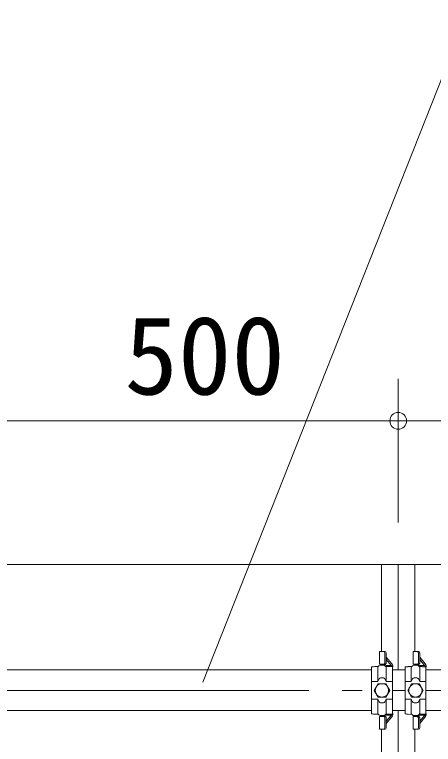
# Model space of a CAD drawing. Units: millimetres, scale not verified. Extents: x -10062 to 10062, y -6938 to 6938.
# Drawn here: x 7213 to 7713, y -1585 to -713 of the extents above; entities that cross this region are included whole.
import ezdxf
from ezdxf.enums import TextEntityAlignment as Align

# ---------------------------------------------------------------- set-up
doc = ezdxf.new("R2010")
doc.units = ezdxf.units.MM
doc.header["$LTSCALE"] = 40
doc.header["$PDMODE"] = 32
doc.header["$PDSIZE"] = 20
doc.linetypes.add('DASHED1', pattern=[1.8, 1.2, -0.6])
doc.linetypes.add('DOUBLE_CHAIN2', pattern=[12.8, 9, -1, 0.6, -0.6, 0.6, -1])
for name, color, linetype, lineweight in [('0-0_(2m)標準ｱﾄﾞﾌﾗッﾄ', 7, 'Continuous', 9), ('0-1_0', 4, 'Continuous', 9), ('1-2_KANAGU', 2, 'Continuous', 9), ('1-8_仮囲い', 7, 'Continuous', 9), ('1-9_図面枠', 7, 'Continuous', 9)]:
    doc.layers.add(name, color=color, linetype=linetype, lineweight=lineweight)
doc.styles.add('ＭＳ ゴシック', font='')
doc.styles.get('ＭＳ ゴシック').set_extended_font_data('MS Gothic')

msp = doc.modelspace()

# ---------------------------------------------------------------- linework, layer by layer
at = {"layer": '0-0_(2m)標準ｱﾄﾞﾌﾗッﾄ'}
for p, q in [((9170.98, -1370.16), (3170.98, -1370.16)), ((7650.98, -1370.16), (7650.98, -1474.1)), ((7670.98, -1370.16), (7670.98, -1495.86)), ((7690.98, -1370.16), (7690.98, -1474.1)), ((7670.98, -1544.46), (7670.98, -3195.86)), ((7650.98, -1566.92), (7650.98, -3174.1)), ((7690.98, -1566.92), (7690.98, -3174.1))]:
    msp.add_line(p, q, dxfattribs=at)
at = {"layer": '0-1_0', "lineweight": 5}
for p, q in [((7670.98, -1320.16), (7670.98, -1148.54)), ((7670.98, -1320.16), (7670.98, -1148.54)), ((7670.98, -1198.54), (7170.98, -1198.54)), ((7220.98, -1198.54), (7620.98, -1198.54)), ((8170.98, -1198.54), (7670.98, -1198.54))]:
    msp.add_line(p, q, dxfattribs=at)
at = {"layer": '0-1_0'}
msp.add_point((7670.98, -1198.54), dxfattribs=at)
at = {"layer": '1-2_KANAGU'}
for p, q in [((7648.68, -1474.05), (7655.29, -1474.05)), ((7648.68, -1489.25), (7648.68, -1474.05)), ((7655.08, -1476.05), (7655.08, -1478.97)), ((7656.7, -1476.05), (7656.7, -1480.92)), ((7663.19, -1488.71), (7656.7, -1480.92)), ((7688.68, -1474.1), (7695.29, -1474.1)), ((7688.68, -1489.3), (7688.68, -1474.1)), ((7695.08, -1476.1), (7695.08, -1479.03)), ((7696.7, -1476.1), (7696.7, -1480.98)), ((7703.19, -1488.77), (7696.7, -1480.98)), ((7648.68, -1489.25), (7649.19, -1489.25)), ((7650.96, -1490.08), (7661.85, -1490.79)), ((7662.46, -1490.59), (7656.7, -1483.68)), ((7688.68, -1489.3), (7689.19, -1489.3)), ((7690.96, -1490.14), (7701.85, -1490.84)), ((7702.46, -1490.65), (7696.7, -1483.74)), ((7639.08, -1548.31), (7639.08, -1492.6)), ((7643, -1492.1), (7647.2, -1491.85)), ((7646.58, -1492.88), (7646.58, -1509.99)), ((7647.98, -1491.1), (7646.88, -1492.16)), ((7655.17, -1491.1), (7656.27, -1492.16)), ((7655.24, -1491.16), (7663.44, -1491.69)), ((7656.13, -1492.02), (7664.08, -1492.54)), ((7656.58, -1492.88), (7656.58, -1509.99)), ((7664.08, -1548.35), (7664.08, -1492.54)), ((7679.08, -1548.37), (7679.08, -1492.66)), ((7683, -1492.16), (7687.2, -1491.91)), ((7686.58, -1492.93), (7686.58, -1510.05)), ((7687.98, -1491.16), (7686.88, -1492.22)), ((7695.17, -1491.16), (7696.27, -1492.22)), ((7695.24, -1491.22), (7703.44, -1491.75)), ((7696.13, -1492.08), (7704.08, -1492.59)), ((7696.58, -1492.93), (7696.58, -1510.05)), ((7704.08, -1548.4), (7704.08, -1492.59)), ((7648.11, -1506.68), (7646.58, -1509.99)), ((7649.92, -1505.52), (7653.23, -1505.52)), ((7688.11, -1506.74), (7686.58, -1510.05)), ((7689.92, -1505.58), (7693.23, -1505.58)), ((7639.08, -1509.99), (7646.58, -1509.99)), ((7679.08, -1510.05), (7686.58, -1510.05)), ((7639.08, -1530.92), (7646.58, -1530.92)), ((7648.11, -1534.24), (7646.58, -1530.92)), ((7646.58, -1548.04), (7646.58, -1530.92)), ((7656.58, -1548.04), (7656.58, -1530.92)), ((7679.08, -1530.98), (7686.58, -1530.98)), ((7688.11, -1534.29), (7686.58, -1530.98)), ((7686.58, -1548.1), (7686.58, -1530.98)), ((7696.58, -1548.1), (7696.58, -1530.98)), ((7649.92, -1535.39), (7653.23, -1535.39)), ((7689.92, -1535.45), (7693.23, -1535.45)), ((7643, -1548.81), (7647.2, -1549.06)), ((7647.98, -1549.82), (7646.88, -1548.76)), ((7650.96, -1550.83), (7661.85, -1550.13)), ((7655.17, -1549.82), (7656.27, -1548.76)), ((7655.24, -1549.75), (7663.44, -1549.22)), ((7656.13, -1548.89), (7664.08, -1548.38)), ((7662.46, -1550.32), (7656.7, -1557.23)), ((7683, -1548.87), (7687.2, -1549.12)), ((7687.98, -1549.87), (7686.88, -1548.82)), ((7690.96, -1550.89), (7701.85, -1550.18)), ((7695.17, -1549.87), (7696.27, -1548.82)), ((7695.24, -1549.81), (7703.44, -1549.28)), ((7696.13, -1548.95), (7704.08, -1548.44)), ((7702.46, -1550.38), (7696.7, -1557.29)), ((7648.68, -1551.67), (7649.19, -1551.67)), ((7648.68, -1551.67), (7648.68, -1566.87)), ((7663.19, -1552.2), (7656.7, -1559.99)), ((7656.7, -1564.87), (7656.7, -1559.99)), ((7688.68, -1551.72), (7689.19, -1551.72)), ((7688.68, -1551.72), (7688.68, -1566.92)), ((7703.19, -1552.26), (7696.7, -1560.05)), ((7696.7, -1564.92), (7696.7, -1560.05)), ((7648.68, -1566.87), (7655.29, -1566.87)), ((7655.08, -1564.87), (7655.08, -1561.94)), ((7688.68, -1566.92), (7695.29, -1566.92)), ((7695.08, -1564.92), (7695.08, -1562))]:
    msp.add_line(p, q, dxfattribs=at)
at = {"layer": '1-2_KANAGU', "linetype": 'DASHED1'}
for p, q in [((7655.08, -1478.97), (7655.08, -1487.25)), ((7656.7, -1480.92), (7656.7, -1487.25)), ((7695.08, -1479.03), (7695.08, -1487.3)), ((7696.7, -1480.98), (7696.7, -1487.3)), ((7649.19, -1489.25), (7655.29, -1489.25)), ((7689.19, -1489.3), (7695.29, -1489.3)), ((7649.19, -1551.67), (7655.29, -1551.67)), ((7655.08, -1561.94), (7655.08, -1553.67)), ((7656.7, -1559.99), (7656.7, -1553.67)), ((7689.19, -1551.72), (7695.29, -1551.72)), ((7695.08, -1562), (7695.08, -1553.72)), ((7696.7, -1560.05), (7696.7, -1553.72))]:
    msp.add_line(p, q, dxfattribs=at)
at = {"layer": '1-2_KANAGU', "color": 4, "lineweight": 5}
for p, q in [((7642.38, -1520.46), (7646.98, -1512.49)), ((7646.98, -1512.49), (7656.18, -1512.49)), ((7656.18, -1512.49), (7660.78, -1520.46)), ((7682.38, -1520.52), (7686.98, -1512.55)), ((7686.98, -1512.55), (7696.18, -1512.55)), ((7696.18, -1512.55), (7700.78, -1520.52)), ((7646.98, -1528.42), (7642.38, -1520.46)), ((7660.78, -1520.46), (7656.18, -1528.42)), ((7686.98, -1528.48), (7682.38, -1520.52)), ((7700.78, -1520.52), (7696.18, -1528.48)), ((7656.18, -1528.42), (7646.98, -1528.42)), ((7696.18, -1528.48), (7686.98, -1528.48))]:
    msp.add_line(p, q, dxfattribs=at)
at = {"layer": '1-2_KANAGU'}
for points in [[(7655.04, -1506.68), (7656.58, -1509.99), (7664.08, -1509.99)], [(7695.04, -1506.74), (7696.58, -1510.05), (7704.08, -1510.05)], [(7655.04, -1534.24), (7656.58, -1530.92), (7664.08, -1530.92)], [(7695.04, -1534.29), (7696.58, -1530.98), (7704.08, -1530.98)]]:
    msp.add_lwpolyline(points, dxfattribs=at)
at = {"layer": '1-2_KANAGU', "color": 4, "lineweight": 5}
for centre in [(7651.58, -1520.46), (7691.58, -1520.52)]:
    msp.add_circle(centre, 7.97, dxfattribs=at)
at = {"layer": '1-2_KANAGU'}
for centre, radius, start, end in [((7649.19, -1490.49), 1.24, 2.469, 90), ((7689.19, -1490.54), 1.24, 2.469, 90), ((7647.58, -1492.88), 1, 134.006, 180), ((7649.58, -1492.75), 2.3, 93.937, 134.006), ((7653.58, -1492.75), 2.3, 45.994, 89.995), ((7655.58, -1492.88), 1, 0, 45.994), ((7687.58, -1492.93), 1, 134.006, 180), ((7689.58, -1492.81), 2.3, 93.937, 134.006), ((7693.58, -1492.81), 2.3, 45.994, 89.995), ((7695.58, -1492.93), 1, 0, 45.994), ((7649.92, -1507.52), 2, 90, 155.142), ((7653.23, -1507.52), 2, 24.858, 90), ((7689.92, -1507.58), 2, 90, 155.142), ((7693.23, -1507.58), 2, 24.858, 90), ((7649.92, -1533.39), 2, 204.858, 270), ((7653.23, -1533.39), 2, 270, 335.142), ((7689.92, -1533.45), 2, 204.858, 270), ((7693.23, -1533.45), 2, 270, 335.142), ((7647.58, -1548.04), 1, 180, 225.994), ((7649.58, -1548.16), 2.3, 225.994, 266.063), ((7649.19, -1550.43), 1.24, 270, 357.531), ((7653.58, -1548.16), 2.3, 270.005, 314.006), ((7655.58, -1548.04), 1, 314.006, 0), ((7687.58, -1548.1), 1, 180, 225.994), ((7689.58, -1548.22), 2.3, 225.994, 266.063), ((7689.19, -1550.48), 1.24, 270, 357.531), ((7693.58, -1548.22), 2.3, 270.005, 314.006), ((7695.58, -1548.1), 1, 314.006, 0)]:
    msp.add_arc(centre, radius, start, end, dxfattribs=at)
for centre, major_axis, ratio, start_param, end_param in [((7653.66, -1476.05), (0, 2), 0.707001, 4.712389, 6.283185), ((7655.29, -1476.05), (0, 2), 0.707001, 4.712389, 6.283185), ((7693.66, -1476.1), (0, 2), 0.707001, 4.712389, 6.283185), ((7695.29, -1476.1), (0, 2), 0.707001, 4.712389, 6.283185), ((7660.24, -1490.38), (3.75, -3.22), 0.663063, 0.040152, 1.33633), ((7700.24, -1490.44), (3.75, -3.22), 0.663063, 0.040152, 1.33633), ((7669.08, -1492.6), (-30, 0), 0.033603, 5.765587, 6.283185), ((7651.58, -1490.52), (-2.93, 0), 0.034045, 3.960841, 5.540429), ((7662.33, -1490.78), (1.74, -1.85), 0.087542, 0, 1.591424), ((7709.08, -1492.66), (-30, 0), 0.033603, 5.765587, 6.283185), ((7691.58, -1490.58), (-2.93, 0), 0.034045, 3.960841, 5.540429), ((7702.33, -1490.84), (1.74, -1.85), 0.087542, 0, 1.591424), ((7669.08, -1548.31), (-30, 0), 0.033604, 6.283185, 6.800777), ((7651.58, -1550.39), (-2.93, 0), 0.034055, 0.742708, 2.322385), ((7662.33, -1550.14), (1.74, 1.85), 0.087549, 4.691762, 6.283185), ((7660.24, -1550.53), (3.75, 3.22), 0.663063, 4.946855, 6.243033), ((7709.08, -1548.37), (-30, 0), 0.033604, 6.283185, 6.800777), ((7691.58, -1550.45), (-2.93, 0), 0.034055, 0.742708, 2.322385), ((7702.33, -1550.19), (1.74, 1.85), 0.087549, 4.691762, 6.283185), ((7700.24, -1550.59), (3.75, 3.22), 0.663063, 4.946855, 6.243033), ((7653.66, -1564.87), (0, 2), 0.707001, 3.141593, 4.712389), ((7655.29, -1564.87), (0, 2), 0.707001, 3.141593, 4.712389), ((7693.66, -1564.92), (0, 2), 0.707001, 3.141593, 4.712389), ((7695.29, -1564.92), (0, 2), 0.707001, 3.141593, 4.712389)]:
    msp.add_ellipse(centre, major_axis=major_axis, ratio=ratio, start_param=start_param, end_param=end_param, dxfattribs=at)
at = {"layer": '1-2_KANAGU', "linetype": 'DASHED1'}
for centre, start_param, end_param in [((7653.66, -1487.25), 3.141593, 4.712389), ((7655.29, -1487.25), 3.141593, 4.712389), ((7693.66, -1487.3), 3.141593, 4.712389), ((7695.29, -1487.3), 3.141593, 4.712389), ((7653.66, -1553.67), 4.712389, 6.283185), ((7655.29, -1553.67), 4.712389, 6.283185), ((7693.66, -1553.72), 4.712389, 6.283185), ((7695.29, -1553.72), 4.712389, 6.283185)]:
    msp.add_ellipse(centre, major_axis=(0, 2), ratio=0.707001, start_param=start_param, end_param=end_param, dxfattribs=at)
at = {"layer": '1-8_仮囲い'}
for p, q in [((7204.08, -1495.86), (7639.08, -1495.86)), ((7664.08, -1495.86), (7679.08, -1495.86)), ((7704.08, -1495.86), (8139.08, -1495.86)), ((7204.08, -1544.51), (7639.08, -1544.52)), ((7664.08, -1544.52), (7679.08, -1544.52)), ((7704.08, -1544.52), (8139.08, -1544.52))]:
    msp.add_line(p, q, dxfattribs=at)
at = {"layer": '1-8_仮囲い', "linetype": 'DOUBLE_CHAIN2'}
for p, q in [((7204.08, -1520.5), (7639.08, -1520.5)), ((7664.02, -1520.44), (7679.08, -1520.46)), ((7704.08, -1520.5), (8139.08, -1520.5))]:
    msp.add_line(p, q, dxfattribs=at)
at = {"layer": '1-9_図面枠'}
msp.add_line((7752.87, -713.43), (7437.86, -1510.67), dxfattribs=at)

# ---------------------------------------------------------------- texts
at = {"layer": '0-1_0', "color": 2, "style": 'ＭＳ ゴシック'}
msp.add_text('500', height=93.84, dxfattribs=at).set_placement((7344.18, -1195.34), align=Align.BOTTOM_LEFT)

doc.saveas('drawing.dxf')
